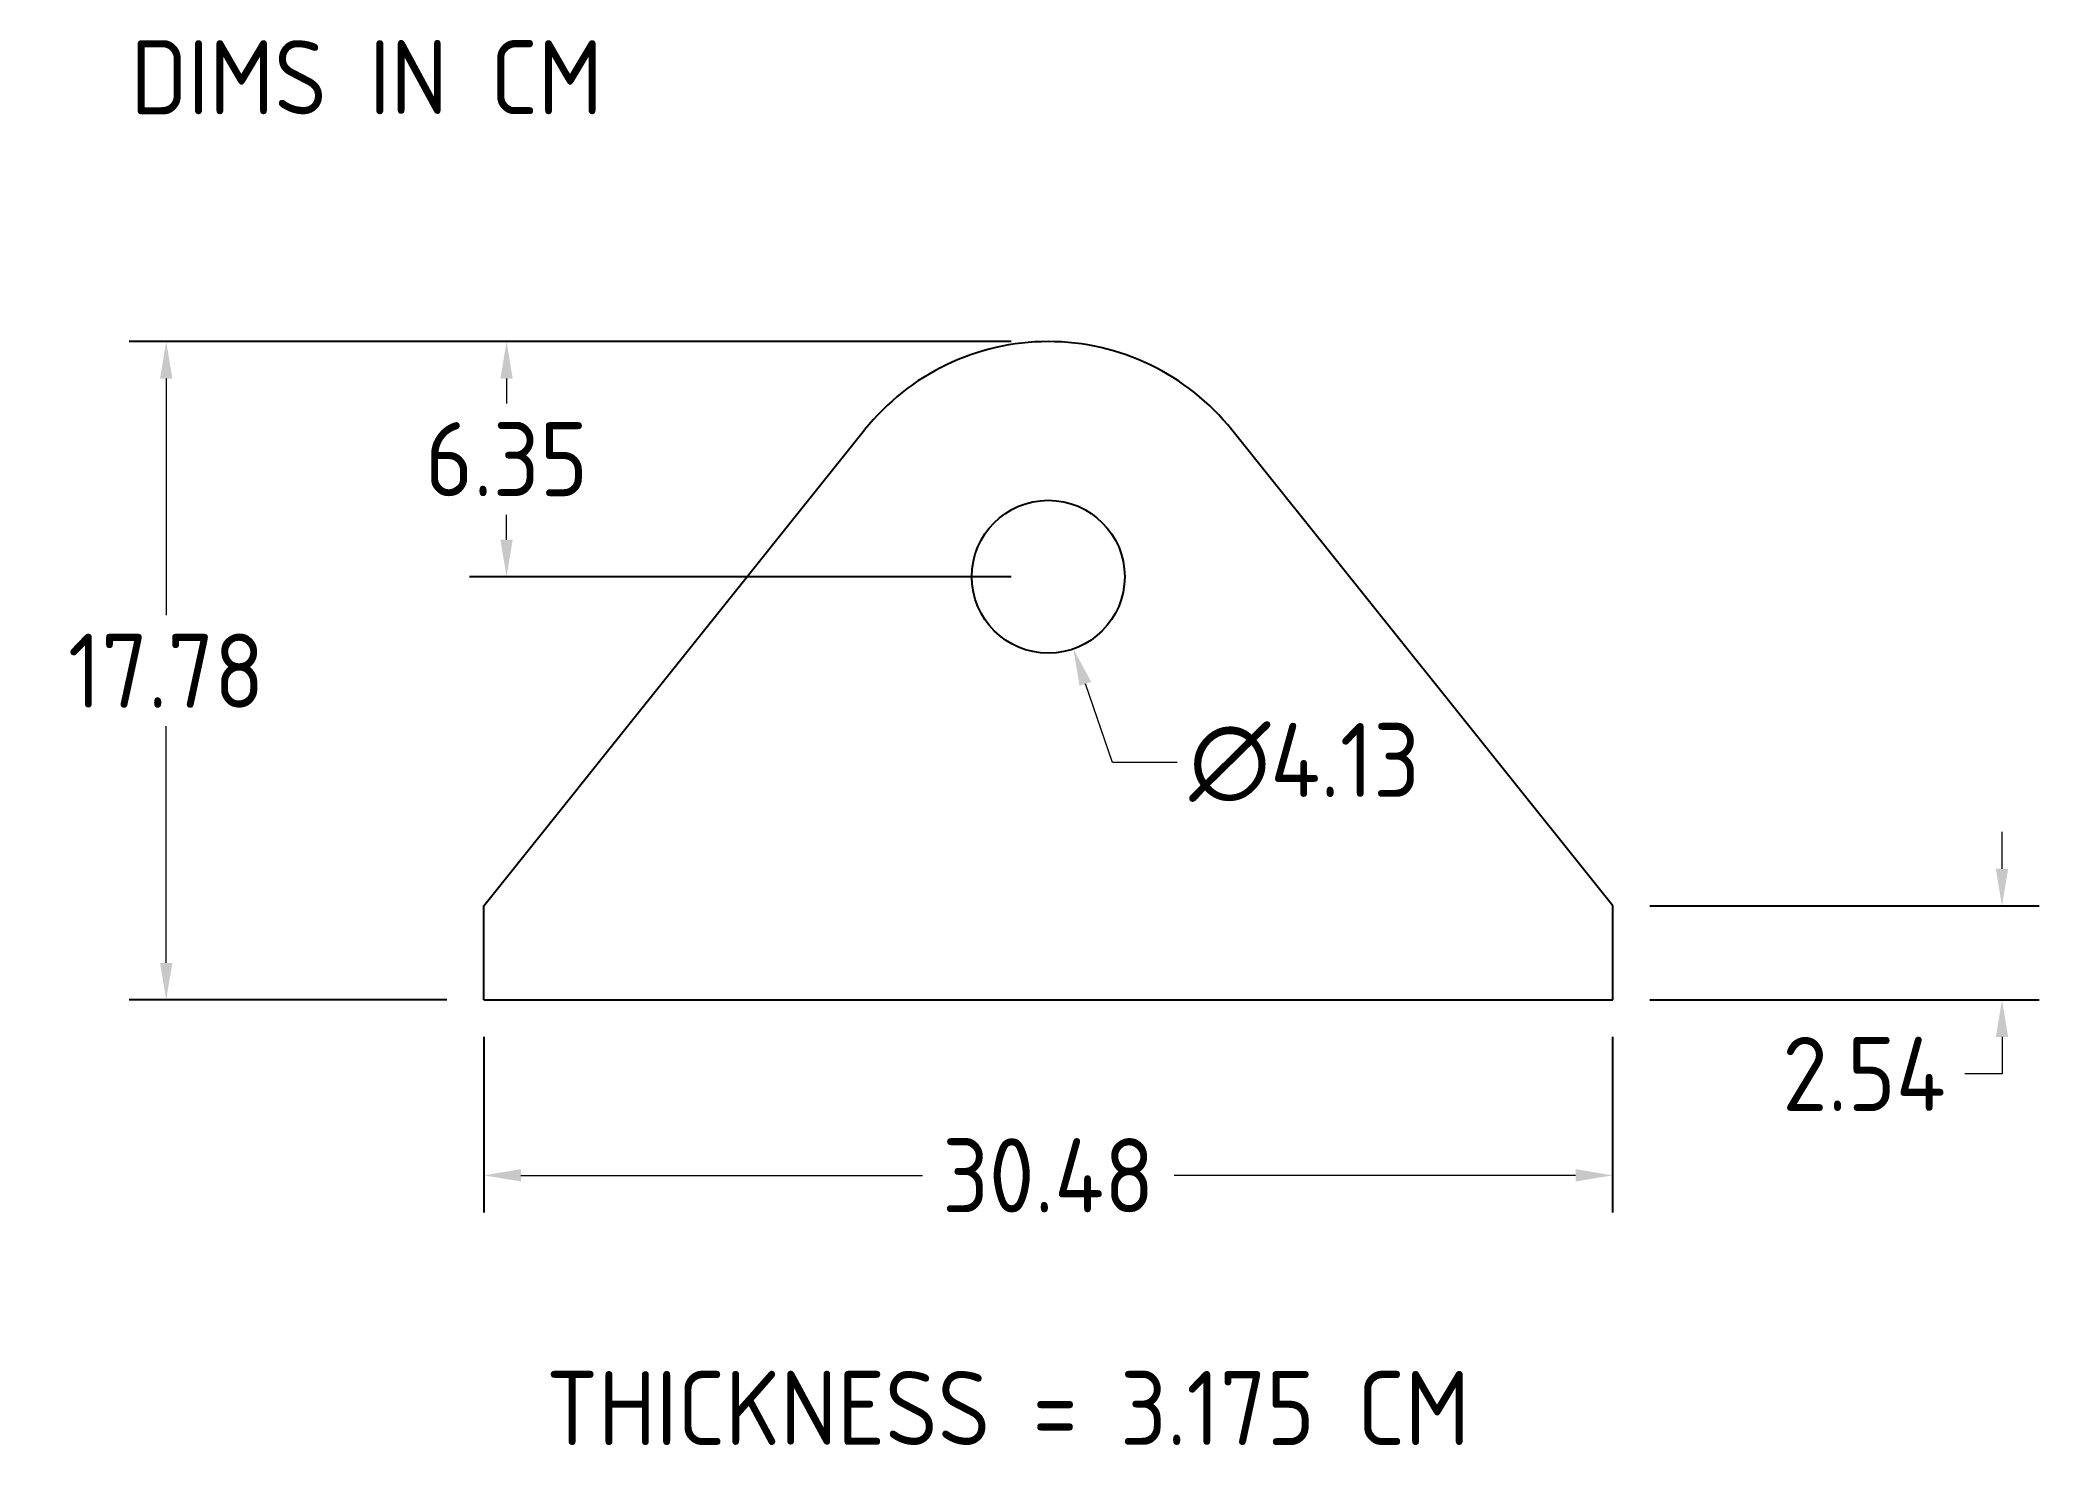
# Model space of a CAD drawing. Header units: millimetres. Extents: x 31416 to 31956, y 4908 to 5288.
import ezdxf

# ---------------------------------------------------------------- set-up
doc = ezdxf.new("R2010")
doc.units = ezdxf.units.MM
doc.header["$LTSCALE"] = 40
doc.header["$MEASUREMENT"] = 0
doc.styles.get("Standard").update_dxf_attribs({"font": 'isocp.shx', "height": 20, "bigfont": '@extfont2.shx'})
doc.dimstyles.new('Dims', dxfattribs={"dimscale": 0, "dimtxt": 20, "dimasz": 10, "dimexe": 10, "dimexo": 10, "dimgap": 5, "dimtad": 0, "dimtih": 1, "dimtoh": 1, "dimlfac": 0.1, "dimzin": 0, "dimdsep": 46, "dimtxsty": 'Standard', "dimcen": 0, "dimclrd": 256, "dimclre": 256, "dimclrt": 256, "dimadec": 1, "dimazin": 0, "dimtfac": 1, "dimtofl": 0, "dimtmove": 0, "dimatfit": 3, "dimfxl": 1, "dimtolj": 1, "dimtzin": 0, "dimlwd": 18, "dimarcsym": 0})

# ---------------------------------------------------------------- blocks, each defined once
blk = doc.blocks.new('*D255')
at = {"color": 139, "lineweight": -2, "true_color": 0x285348, "transparency": 16777216}
for p, q in [((31535.69, 5018.39), (31535.69, 4971)), ((31840.49, 5018.39), (31840.49, 4971))]:
    blk.add_line(p, q, dxfattribs=at)
at = {"color": 139, "linetype": 'Continuous', "lineweight": 18, "true_color": 0x285348, "transparency": 16777216}
for p, q in [((31545.69, 4981), (31654.09, 4981)), ((31830.49, 4981), (31722.09, 4981))]:
    blk.add_line(p, q, dxfattribs=at)
at = {"color": 139, "true_color": 0x285348, "transparency": 16777216}
for points in [[(31545.69, 4982.67), (31545.69, 4979.34), (31535.69, 4981)], [(31830.49, 4982.67), (31830.49, 4979.34), (31840.49, 4981)]]:
    blk.add_solid(points, dxfattribs=at)
at = {"layer": 'Defpoints', "color": 0, "transparency": 16777216}
for p in [(31535.69, 5028.39), (31840.49, 5028.39), (31840.49, 4981)]:
    blk.add_point(p, dxfattribs=at)
at = {"color": 139, "true_color": 0x285348, "transparency": 16777216, "insert": (31688.09, 4981), "char_height": 20, "attachment_point": 5}
blk.add_mtext('\\A1;30.48', dxfattribs=at)
blk = doc.blocks.new('*D256')
at = {"color": 139, "linetype": 'Continuous', "lineweight": 18, "true_color": 0x285348, "transparency": 16777216}
for p, q in [((31945.62, 5063.79), (31945.62, 5073.79)), ((31945.62, 5018.39), (31945.62, 5008.39)), ((31945.62, 5008.39), (31935.62, 5008.39))]:
    blk.add_line(p, q, dxfattribs=at)
at = {"color": 139, "lineweight": -2, "true_color": 0x285348, "transparency": 16777216}
for p, q in [((31850.49, 5053.79), (31955.62, 5053.79)), ((31850.49, 5028.39), (31955.62, 5028.39))]:
    blk.add_line(p, q, dxfattribs=at)
at = {"color": 139, "true_color": 0x285348, "transparency": 16777216}
for points in [[(31943.95, 5063.79), (31947.28, 5063.79), (31945.62, 5053.79)], [(31943.95, 5018.39), (31947.28, 5018.39), (31945.62, 5028.39)]]:
    blk.add_solid(points, dxfattribs=at)
at = {"layer": 'Defpoints', "color": 0, "transparency": 16777216}
for p in [(31840.49, 5053.79), (31840.49, 5028.39), (31945.62, 5028.39)]:
    blk.add_point(p, dxfattribs=at)
at = {"color": 139, "true_color": 0x285348, "transparency": 16777216, "insert": (31908.36, 5008.39), "char_height": 20, "attachment_point": 5}
blk.add_mtext('\\A1;2.54', dxfattribs=at)
blk = doc.blocks.new('*D257')
at = {"color": 139, "linetype": 'Continuous', "lineweight": 18, "true_color": 0x285348, "transparency": 16777216}
for p, q in [((31705.47, 5092.52), (31698.12, 5113.74)), ((31722.91, 5092.52), (31705.47, 5092.52))]:
    blk.add_line(p, q, dxfattribs=at)
at = {"color": 139, "true_color": 0x285348, "transparency": 16777216}
blk.add_solid([(31699.69, 5114.29), (31696.54, 5113.2), (31694.85, 5123.19)], dxfattribs=at)
at = {"layer": 'Defpoints', "color": 0, "transparency": 16777216}
for p in [(31681.34, 5162.19), (31694.85, 5123.19)]:
    blk.add_point(p, dxfattribs=at)
at = {"color": 139, "true_color": 0x285348, "transparency": 16777216, "insert": (31757.33, 5092.52), "char_height": 20, "attachment_point": 5}
blk.add_mtext('\\A1;∅4.13', dxfattribs=at)
blk = doc.blocks.new('*D258')
at = {"color": 139, "lineweight": -2, "true_color": 0x285348, "transparency": 16777216}
for p, q in [((31678.09, 5206.19), (31439.91, 5206.19)), ((31525.69, 5028.39), (31439.91, 5028.39))]:
    blk.add_line(p, q, dxfattribs=at)
at = {"color": 139, "linetype": 'Continuous', "lineweight": 18, "true_color": 0x285348, "transparency": 16777216}
for p, q in [((31449.91, 5196.19), (31449.91, 5132.29)), ((31449.91, 5038.39), (31449.91, 5102.29))]:
    blk.add_line(p, q, dxfattribs=at)
at = {"color": 139, "true_color": 0x285348, "transparency": 16777216}
for points in [[(31448.24, 5196.19), (31451.58, 5196.19), (31449.91, 5206.19)], [(31448.24, 5038.39), (31451.58, 5038.39), (31449.91, 5028.39)]]:
    blk.add_solid(points, dxfattribs=at)
at = {"layer": 'Defpoints', "color": 0, "transparency": 16777216}
for p in [(31688.09, 5206.19), (31449.91, 5028.39), (31535.69, 5028.39)]:
    blk.add_point(p, dxfattribs=at)
at = {"color": 139, "true_color": 0x285348, "transparency": 16777216, "insert": (31449.91, 5117.29), "char_height": 20, "attachment_point": 5}
blk.add_mtext('\\A1;17.78', dxfattribs=at)
blk = doc.blocks.new('*D259')
at = {"color": 139, "lineweight": -2, "true_color": 0x285348, "transparency": 16777216}
for p, q in [((31678.09, 5206.19), (31531.82, 5206.19)), ((31678.09, 5142.69), (31531.82, 5142.69))]:
    blk.add_line(p, q, dxfattribs=at)
at = {"color": 139, "linetype": 'Continuous', "lineweight": 18, "true_color": 0x285348, "transparency": 16777216}
for p, q in [((31541.82, 5196.19), (31541.82, 5189.44)), ((31541.82, 5152.69), (31541.82, 5159.44))]:
    blk.add_line(p, q, dxfattribs=at)
at = {"color": 139, "true_color": 0x285348, "transparency": 16777216}
for points in [[(31540.15, 5196.19), (31543.48, 5196.19), (31541.82, 5206.19)], [(31540.15, 5152.69), (31543.48, 5152.69), (31541.82, 5142.69)]]:
    blk.add_solid(points, dxfattribs=at)
at = {"layer": 'Defpoints', "color": 0, "transparency": 16777216}
for p in [(31541.82, 5206.19), (31688.09, 5206.19), (31688.09, 5142.69)]:
    blk.add_point(p, dxfattribs=at)
at = {"color": 139, "true_color": 0x285348, "transparency": 16777216, "insert": (31541.82, 5174.44), "char_height": 20, "attachment_point": 5}
blk.add_mtext('\\A1;6.35', dxfattribs=at)

msp = doc.modelspace()

# ---------------------------------------------------------------- linework, layer by layer
for p, q in [((31535.692, 5053.793), (31638.5, 5182.352)), ((31840.492, 5053.793), (31737.685, 5182.352)), ((31535.692, 5028.393), (31535.692, 5053.793)), ((31840.492, 5028.393), (31840.492, 5053.793)), ((31535.692, 5028.393), (31840.492, 5028.393))]:
    msp.add_line(p, q)
msp.add_circle((31688.092, 5142.693), 20.637)
msp.add_arc((31688.092, 5142.693), 63.5, 38.64902, 141.35098)

# ---------------------------------------------------------------- texts
at = {"char_height": 20, "attachment_point": 1}
for s, width, insert in [('DIMS IN CM', 133.49667, (31440.248, 5287.594)), ('THICKNESS = 3.175 CM ', 275.49631, (31552.445, 4928.162))]:
    msp.add_mtext_dynamic_manual_height_columns(s, width=width, gutter_width=100, heights=[0], dxfattribs=dict(at, insert=insert))

# ---------------------------------------------------------------- dimensions: what is measured, and where the dimension line sits
for base, p1, p2, picture, middle in [((31449.909, 5028.393), (31688.092, 5206.193), (31535.692, 5028.393), '*D258', (31449.909, 5117.293)), ((31541.816, 5206.193), (31688.092, 5142.693), (31688.092, 5206.193), '*D259', (31541.816, 5174.443)), ((31945.615, 5028.393), (31840.492, 5053.793), (31840.492, 5028.393), '*D256', (31908.361, 5008.393))]:
    dim = msp.add_linear_dim(base=base, p1=p1, p2=p2, angle=90, dimstyle='Dims', override={"dimscale": 1})
    dim.commit()
    dim.dimension.update_dxf_attribs({"geometry": picture, "text_midpoint": middle})
dim = msp.add_diameter_dim_2p(p1=(31681.338, 5162.194), p2=(31694.846, 5123.192), dimstyle='Dims', override={"dimscale": 1})
dim.commit()
dim.dimension.update_dxf_attribs({"geometry": '*D257', "text_midpoint": (31757.326, 5092.518), "dimtype": 163})
dim = msp.add_linear_dim(base=(31840.492, 4981.004), p1=(31535.692, 5028.393), p2=(31840.492, 5028.393), dimstyle='Dims', override={"dimscale": 1})
dim.commit()
dim.dimension.update_dxf_attribs({"geometry": '*D255', "text_midpoint": (31688.092, 4981.004), "dimtype": 160})

doc.saveas('drawing.dxf')
